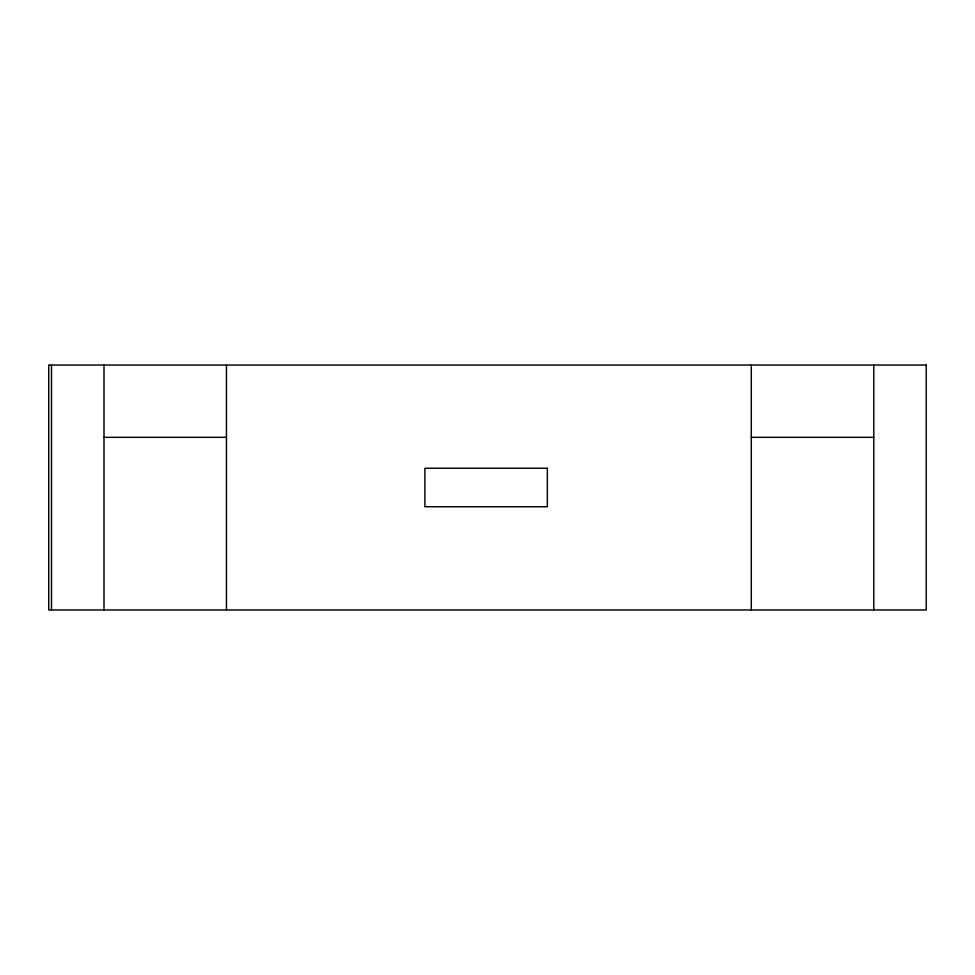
<?xml version="1.0" encoding="UTF-8"?>
<svg xmlns="http://www.w3.org/2000/svg" width="975" height="975" viewBox="0 0 975 975"><rect width="100%" height="100%" fill="white"/><g stroke="black" fill="none" stroke-linecap="round" stroke-linejoin="round"><path stroke-width="1.46" d="M103.996 437.324L226.456 437.324M751.298 437.324L873.771 437.324M873.771 365.04L873.771 609.96M751.298 365.04L751.298 609.96M226.456 365.04L226.456 609.96M103.996 365.04L103.996 609.96M51.504 365.04L51.504 609.96M926.25 365.04L48.75 365.04L48.75 609.96L926.25 609.96L926.25 365.04M547.353 468.256L424.893 468.256L424.893 506.744L547.353 506.744L547.353 468.256"/></g></svg>
